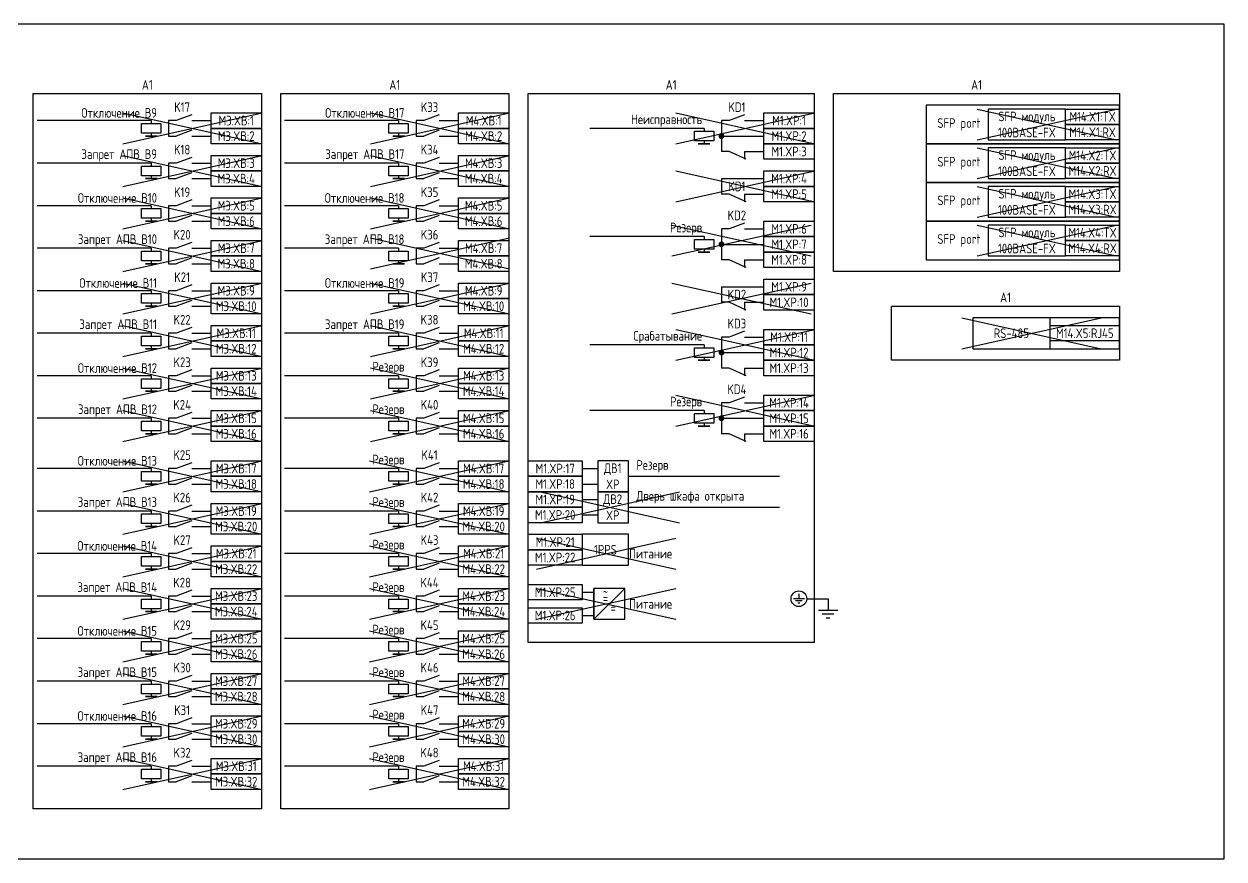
# Model space of a CAD drawing. Header units: millimetres. Extents: x -1612 to 9998, y -90 to 1220.
# Drawn here: x -96.6 to 213.8, y 309 to 525 of the extents above; entities that cross this region are included whole.
import ezdxf

# ---------------------------------------------------------------- set-up
doc = ezdxf.new("R2010")
doc.units = ezdxf.units.MM
doc.styles.add('Gost_type_A', font='GOST_A.TTF')

# ---------------------------------------------------------------- blocks, each defined once
blk = doc.blocks.new('POINT')
at = {"const_width": 0.75}
blk.add_lwpolyline([(-0.375, 0, 1), (0.375, 0, 1)], format="xyb", close=True, dxfattribs=at)

msp = doc.modelspace()

# ---------------------------------------------------------------- linework, layer by layer
at = {"color": 210}
for p, q in [((150.01, 503), (186.01, 495)), ((150.01, 495), (186.01, 503)), ((-70.99, 502), (-34.99, 494)), ((-70.99, 494), (-34.99, 502)), ((-6.99, 502), (29.01, 494)), ((-6.99, 494), (29.01, 502)), ((72.01, 502), (108.01, 494)), ((72.01, 494), (108.01, 502)), ((-70.99, 491), (-34.99, 483)), ((-70.99, 483), (-34.99, 491)), ((-6.99, 491), (29.01, 483)), ((-6.99, 483), (29.01, 491)), ((150.01, 493), (186.01, 485)), ((150.01, 485), (186.01, 493)), ((72.01, 487), (108.01, 479)), ((72.01, 479), (108.01, 487)), ((150.01, 483), (186.01, 475)), ((150.01, 475), (186.01, 483)), ((-70.99, 480), (-34.99, 472)), ((-70.99, 472), (-34.99, 480)), ((-6.99, 480), (29.01, 472)), ((-6.99, 472), (29.01, 480)), ((150.01, 473), (186.01, 465)), ((150.01, 465), (186.01, 473)), ((-70.99, 469), (-34.99, 461)), ((-70.99, 461), (-34.99, 469)), ((-6.99, 469.68), (29.01, 461.68)), ((-6.99, 461.68), (29.01, 469.68)), ((-70.99, 458), (-34.99, 450)), ((-70.99, 450), (-34.99, 458)), ((-6.99, 458), (29.01, 450)), ((-6.99, 450), (29.01, 458)), ((-70.99, 447), (-34.99, 439)), ((-70.99, 439), (-34.99, 447)), ((-6.99, 447), (29.01, 439)), ((-6.99, 439), (29.01, 447)), ((146.01, 449), (182.01, 441)), ((146.01, 441), (182.01, 449)), ((72.01, 446), (108.01, 438)), ((72.01, 438), (108.01, 446)), ((-70.99, 436), (-34.99, 428)), ((-70.99, 428), (-34.99, 436)), ((72.01, 429), (108.01, 421)), ((72.01, 421), (108.01, 429)), ((-70.99, 425), (-34.99, 417)), ((-70.99, 417), (-34.99, 425)), ((-70.99, 412), (-34.99, 404)), ((-70.99, 404), (-34.99, 412)), ((37.01, 404), (73.01, 396)), ((37.01, 396), (73.01, 404)), ((-70.99, 401), (-34.99, 393)), ((-70.99, 393), (-34.99, 401)), ((-70.99, 390), (-34.99, 382)), ((-70.99, 382), (-34.99, 390)), ((-70.99, 379), (-34.99, 371)), ((-70.99, 371), (-34.99, 379)), ((36.01, 379), (72.01, 371)), ((36.01, 371), (72.01, 379)), ((-70.99, 368), (-34.99, 360)), ((-70.99, 360), (-34.99, 368)), ((-70.99, 357), (-34.99, 349)), ((-70.99, 349), (-34.99, 357)), ((-70.99, 346), (-34.99, 338)), ((-70.99, 338), (-34.99, 346)), ((-70.99, 335), (-34.99, 327)), ((-70.99, 327), (-34.99, 335))]:
    msp.add_line(p, q, dxfattribs=at)
for p, q in [((-63.68, 500), (-93.18, 500)), ((-63.68, 500), (-63.68, 499.25)), ((0.32, 500), (-29.18, 500)), ((0.32, 500), (0.32, 499.25)), ((-63.68, 496.75), (-63.68, 496)), ((0.32, 496.75), (0.32, 496)), ((79.32, 498), (49.82, 498)), ((79.32, 498), (79.32, 497.25)), ((79.32, 494.75), (79.32, 494)), ((89.82, 492), (89.82, 490)), ((-63.68, 489), (-93.18, 489)), ((-63.68, 489), (-63.68, 488.25)), ((0.32, 489), (-29.18, 489)), ((0.32, 489), (0.32, 488.25)), ((-63.68, 485.75), (-63.68, 485)), ((0.32, 485.75), (0.32, 485)), ((83.82, 485), (83.82, 481)), ((89.82, 481), (89.82, 479)), ((-63.68, 478), (-93.18, 478)), ((-63.68, 478), (-63.68, 477.25)), ((0.32, 478), (-29.18, 478)), ((0.32, 478), (0.32, 477.25)), ((-63.68, 474.75), (-63.68, 474)), ((0.32, 474.75), (0.32, 474)), ((79.32, 470), (49.82, 470)), ((79.32, 470), (79.32, 469.25)), ((-63.68, 467), (-93.18, 467)), ((-63.68, 467), (-63.68, 466.25)), ((0.32, 467), (-29.18, 467)), ((0.32, 467), (0.32, 466.25)), ((79.32, 466.75), (79.32, 466)), ((-63.68, 463.75), (-63.68, 463)), ((0.32, 463.75), (0.32, 463)), ((89.82, 464), (89.82, 462)), ((83.82, 457), (83.82, 453)), ((-63.68, 456), (-93.18, 456)), ((-63.68, 456), (-63.68, 455.25)), ((0.32, 456), (-29.18, 456)), ((0.32, 456), (0.32, 455.25)), ((-63.68, 452.75), (-63.68, 452)), ((0.32, 452.75), (0.32, 452)), ((89.82, 453), (89.82, 451)), ((-63.68, 445), (-93.18, 445)), ((-63.68, 445), (-63.68, 444.25)), ((0.32, 445), (-29.18, 445)), ((0.32, 445), (0.32, 444.25)), ((-63.68, 441.75), (-63.68, 441)), ((0.32, 441.75), (0.32, 441)), ((79.32, 442), (49.82, 442)), ((79.32, 442), (79.32, 441.25)), ((79.32, 438.75), (79.32, 438)), ((89.82, 436), (89.82, 434)), ((-63.68, 434), (-93.18, 434)), ((-63.68, 434), (-63.68, 433.25)), ((0.32, 434), (-29.18, 434)), ((0.32, 434), (0.32, 433.25)), ((-63.68, 430.75), (-63.68, 430)), ((0.32, 430.75), (0.32, 430)), ((-63.68, 423), (-93.18, 423)), ((-63.68, 423), (-63.68, 422.25)), ((0.32, 423), (-29.18, 423)), ((0.32, 423), (0.32, 422.25)), ((79.32, 425), (49.82, 425)), ((79.32, 425), (79.32, 424.25)), ((-63.68, 419.75), (-63.68, 419)), ((0.32, 419.75), (0.32, 419)), ((79.32, 421.75), (79.32, 421)), ((89.82, 419), (89.82, 417)), ((-63.68, 410), (-93.18, 410)), ((-63.68, 410), (-63.68, 409.25)), ((0.32, 410), (-29.18, 410)), ((0.32, 410), (0.32, 409.25)), ((47.82, 410), (51.82, 410)), ((-63.68, 406.75), (-63.68, 406)), ((0.32, 406.75), (0.32, 406)), ((59.82, 408), (98.82, 408)), ((47.82, 406), (51.82, 406)), ((47.82, 402), (51.82, 402)), ((-63.68, 399), (-93.18, 399)), ((-63.68, 399), (-63.68, 398.25)), ((0.32, 399), (-29.18, 399)), ((0.32, 399), (0.32, 398.25)), ((47.82, 398), (51.82, 398)), ((59.82, 400), (98.82, 400)), ((-63.68, 395.75), (-63.68, 395)), ((0.32, 395.75), (0.32, 395)), ((-63.68, 388), (-93.18, 388)), ((-63.68, 388), (-63.68, 387.25)), ((0.32, 388), (-29.18, 388)), ((0.32, 388), (0.32, 387.25)), ((-63.68, 384.75), (-63.68, 384)), ((0.32, 384.75), (0.32, 384)), ((50.82, 371), (50.82, 379)), ((50.82, 371), (58.82, 379)), ((-63.68, 377), (-93.18, 377)), ((-63.68, 377), (-63.68, 376.25)), ((0.32, 377), (-29.18, 377)), ((0.32, 377), (0.32, 376.25)), ((105.87, 376.32), (111.39, 376.32)), ((-63.68, 373.75), (-63.68, 373)), ((0.32, 373.75), (0.32, 373)), ((-63.68, 366), (-93.18, 366)), ((-63.68, 366), (-63.68, 365.25)), ((0.32, 366), (-29.18, 366)), ((0.32, 366), (0.32, 365.25)), ((-63.68, 362.75), (-63.68, 362)), ((0.32, 362.75), (0.32, 362)), ((-63.68, 355), (-93.18, 355)), ((-63.68, 355), (-63.68, 354.25)), ((0.32, 355), (-29.18, 355)), ((0.32, 355), (0.32, 354.25)), ((-63.68, 351.75), (-63.68, 351)), ((0.32, 351.75), (0.32, 351)), ((-63.68, 344), (-93.18, 344)), ((-63.68, 344), (-63.68, 343.25)), ((0.32, 344), (-29.18, 344)), ((0.32, 344), (0.32, 343.25)), ((-63.68, 340.75), (-63.68, 340)), ((0.32, 340.75), (0.32, 340)), ((-63.68, 333), (-93.18, 333)), ((-63.68, 333), (-63.68, 332.25)), ((0.32, 333), (-29.18, 333)), ((0.32, 333), (0.32, 332.25)), ((-63.68, 329.75), (-63.68, 329)), ((0.32, 329.75), (0.32, 329))]:
    msp.add_line(p, q)
at = {"ltscale": 1.08}
for p, q in [((-57.18, 500), (-59.18, 500)), ((-59.18, 500), (-59.18, 496)), ((-53.18, 500), (-48.18, 500)), ((6.82, 500), (4.82, 500)), ((4.82, 500), (4.82, 496)), ((10.82, 500), (15.82, 500)), ((85.82, 500), (83.82, 500)), ((83.82, 500), (83.82, 492)), ((89.82, 500), (94.82, 500)), ((-59.18, 496), (-57.18, 496)), ((-53.18, 496), (-48.18, 496)), ((4.82, 496), (6.82, 496)), ((10.82, 496), (15.82, 496)), ((83.82, 496), (94.82, 496)), ((85.82, 492), (83.82, 492)), ((89.82, 492), (94.82, 492)), ((-57.18, 489), (-59.18, 489)), ((-59.18, 489), (-59.18, 485)), ((-53.18, 489), (-48.18, 489)), ((6.82, 489), (4.82, 489)), ((4.82, 489), (4.82, 485)), ((10.82, 489), (15.82, 489)), ((-59.18, 485), (-57.18, 485)), ((-53.18, 485), (-48.18, 485)), ((4.82, 485), (6.82, 485)), ((10.82, 485), (15.82, 485)), ((83.82, 485), (94.82, 485)), ((85.82, 481), (83.82, 481)), ((89.82, 481), (94.82, 481)), ((-57.18, 478), (-59.18, 478)), ((-59.18, 478), (-59.18, 474)), ((-53.18, 478), (-48.18, 478)), ((6.82, 478), (4.82, 478)), ((4.82, 478), (4.82, 474)), ((10.82, 478), (15.82, 478)), ((-59.18, 474), (-57.18, 474)), ((-53.18, 474), (-48.18, 474)), ((4.82, 474), (6.82, 474)), ((10.82, 474), (15.82, 474)), ((85.82, 472), (83.82, 472)), ((83.82, 472), (83.82, 464)), ((89.82, 472), (94.82, 472)), ((-57.18, 467), (-59.18, 467)), ((-59.18, 467), (-59.18, 463)), ((-53.18, 467), (-48.18, 467)), ((6.82, 467), (4.82, 467)), ((4.82, 467), (4.82, 463)), ((10.82, 467), (15.82, 467)), ((83.82, 468), (94.82, 468)), ((-59.18, 463), (-57.18, 463)), ((-53.18, 463), (-48.18, 463)), ((4.82, 463), (6.82, 463)), ((10.82, 463), (15.82, 463)), ((85.82, 464), (83.82, 464)), ((89.82, 464), (94.82, 464)), ((83.82, 457), (94.82, 457)), ((-57.18, 456), (-59.18, 456)), ((-59.18, 456), (-59.18, 452)), ((-53.18, 456), (-48.18, 456)), ((6.82, 456), (4.82, 456)), ((4.82, 456), (4.82, 452)), ((10.82, 456), (15.82, 456)), ((-59.18, 452), (-57.18, 452)), ((-53.18, 452), (-48.18, 452)), ((4.82, 452), (6.82, 452)), ((10.82, 452), (15.82, 452)), ((85.82, 453), (83.82, 453)), ((89.82, 453), (94.82, 453)), ((-57.18, 445), (-59.18, 445)), ((-59.18, 445), (-59.18, 441)), ((-53.18, 445), (-48.18, 445)), ((6.82, 445), (4.82, 445)), ((4.82, 445), (4.82, 441)), ((10.82, 445), (15.82, 445)), ((85.82, 444), (83.82, 444)), ((83.82, 444), (83.82, 436)), ((89.82, 444), (94.82, 444)), ((-59.18, 441), (-57.18, 441)), ((-53.18, 441), (-48.18, 441)), ((4.82, 441), (6.82, 441)), ((10.82, 441), (15.82, 441)), ((83.82, 440), (94.82, 440)), ((85.82, 436), (83.82, 436)), ((89.82, 436), (94.82, 436)), ((-57.18, 434), (-59.18, 434)), ((-59.18, 434), (-59.18, 430)), ((-53.18, 434), (-48.18, 434)), ((6.82, 434), (4.82, 434)), ((4.82, 434), (4.82, 430)), ((10.82, 434), (15.82, 434)), ((-59.18, 430), (-57.18, 430)), ((-53.18, 430), (-48.18, 430)), ((4.82, 430), (6.82, 430)), ((10.82, 430), (15.82, 430)), ((85.82, 427), (83.82, 427)), ((83.82, 427), (83.82, 419)), ((89.82, 427), (94.82, 427)), ((-57.18, 423), (-59.18, 423)), ((-59.18, 423), (-59.18, 419)), ((-53.18, 423), (-48.18, 423)), ((6.82, 423), (4.82, 423)), ((4.82, 423), (4.82, 419)), ((10.82, 423), (15.82, 423)), ((83.82, 423), (94.82, 423)), ((-59.18, 419), (-57.18, 419)), ((-53.18, 419), (-48.18, 419)), ((4.82, 419), (6.82, 419)), ((10.82, 419), (15.82, 419)), ((85.82, 419), (83.82, 419)), ((89.82, 419), (94.82, 419)), ((-57.18, 410), (-59.18, 410)), ((-59.18, 410), (-59.18, 406)), ((-53.18, 410), (-48.18, 410)), ((6.82, 410), (4.82, 410)), ((4.82, 410), (4.82, 406)), ((10.82, 410), (15.82, 410)), ((-59.18, 406), (-57.18, 406)), ((-53.18, 406), (-48.18, 406)), ((4.82, 406), (6.82, 406)), ((10.82, 406), (15.82, 406)), ((-57.18, 399), (-59.18, 399)), ((-59.18, 399), (-59.18, 395)), ((-53.18, 399), (-48.18, 399)), ((6.82, 399), (4.82, 399)), ((4.82, 399), (4.82, 395)), ((10.82, 399), (15.82, 399)), ((-59.18, 395), (-57.18, 395)), ((-53.18, 395), (-48.18, 395)), ((4.82, 395), (6.82, 395)), ((10.82, 395), (15.82, 395)), ((-57.18, 388), (-59.18, 388)), ((-59.18, 388), (-59.18, 384)), ((-53.18, 388), (-48.18, 388)), ((6.82, 388), (4.82, 388)), ((4.82, 388), (4.82, 384)), ((10.82, 388), (15.82, 388)), ((-59.18, 384), (-57.18, 384)), ((-53.18, 384), (-48.18, 384)), ((4.82, 384), (6.82, 384)), ((10.82, 384), (15.82, 384)), ((-57.18, 377), (-59.18, 377)), ((-59.18, 377), (-59.18, 373)), ((-53.18, 377), (-48.18, 377)), ((6.82, 377), (4.82, 377)), ((4.82, 377), (4.82, 373)), ((10.82, 377), (15.82, 377)), ((-59.18, 373), (-57.18, 373)), ((-53.18, 373), (-48.18, 373)), ((4.82, 373), (6.82, 373)), ((10.82, 373), (15.82, 373)), ((-57.18, 366), (-59.18, 366)), ((-59.18, 366), (-59.18, 362)), ((-53.18, 366), (-48.18, 366)), ((6.82, 366), (4.82, 366)), ((4.82, 366), (4.82, 362)), ((10.82, 366), (15.82, 366)), ((-59.18, 362), (-57.18, 362)), ((-53.18, 362), (-48.18, 362)), ((4.82, 362), (6.82, 362)), ((10.82, 362), (15.82, 362)), ((-57.18, 355), (-59.18, 355)), ((-59.18, 355), (-59.18, 351)), ((-53.18, 355), (-48.18, 355)), ((6.82, 355), (4.82, 355)), ((4.82, 355), (4.82, 351)), ((10.82, 355), (15.82, 355)), ((-59.18, 351), (-57.18, 351)), ((-53.18, 351), (-48.18, 351)), ((4.82, 351), (6.82, 351)), ((10.82, 351), (15.82, 351)), ((-57.18, 344), (-59.18, 344)), ((-59.18, 344), (-59.18, 340)), ((-53.18, 344), (-48.18, 344)), ((6.82, 344), (4.82, 344)), ((4.82, 344), (4.82, 340)), ((10.82, 344), (15.82, 344)), ((-59.18, 340), (-57.18, 340)), ((-53.18, 340), (-48.18, 340)), ((4.82, 340), (6.82, 340)), ((10.82, 340), (15.82, 340)), ((-57.18, 333), (-59.18, 333)), ((-59.18, 333), (-59.18, 329)), ((-53.18, 333), (-48.18, 333)), ((6.82, 333), (4.82, 333)), ((4.82, 333), (4.82, 329)), ((10.82, 333), (15.82, 333)), ((-59.18, 329), (-57.18, 329)), ((-53.18, 329), (-48.18, 329)), ((4.82, 329), (6.82, 329)), ((10.82, 329), (15.82, 329))]:
    msp.add_line(p, q, dxfattribs=at)
at = {"ltscale": 4.32}
for p, q in [((-53.18, 501.5), (-57.18, 500)), ((10.82, 501.5), (6.82, 500)), ((89.82, 501.5), (85.82, 500)), ((-53.18, 497.5), (-57.18, 496)), ((10.82, 497.5), (6.82, 496)), ((-53.18, 490.5), (-57.18, 489)), ((10.82, 490.5), (6.82, 489)), ((90.21, 490), (85.82, 492)), ((-53.18, 486.5), (-57.18, 485)), ((10.82, 486.5), (6.82, 485)), ((-53.18, 479.5), (-57.18, 478)), ((10.82, 479.5), (6.82, 478)), ((90.21, 479), (85.82, 481)), ((-53.18, 475.5), (-57.18, 474)), ((10.82, 475.5), (6.82, 474)), ((89.82, 473.5), (85.82, 472)), ((-53.18, 468.5), (-57.18, 467)), ((10.82, 468.5), (6.82, 467)), ((-53.18, 464.5), (-57.18, 463)), ((10.82, 464.5), (6.82, 463)), ((90.21, 462), (85.82, 464)), ((-53.18, 457.5), (-57.18, 456)), ((10.82, 457.5), (6.82, 456)), ((-53.18, 453.5), (-57.18, 452)), ((10.82, 453.5), (6.82, 452)), ((90.21, 451), (85.82, 453)), ((-53.18, 446.5), (-57.18, 445)), ((10.82, 446.5), (6.82, 445)), ((89.82, 445.5), (85.82, 444)), ((-53.18, 442.5), (-57.18, 441)), ((10.82, 442.5), (6.82, 441)), ((-53.18, 435.5), (-57.18, 434)), ((10.82, 435.5), (6.82, 434)), ((90.21, 434), (85.82, 436)), ((-53.18, 431.5), (-57.18, 430)), ((10.82, 431.5), (6.82, 430)), ((89.82, 428.5), (85.82, 427)), ((-53.18, 424.5), (-57.18, 423)), ((10.82, 424.5), (6.82, 423)), ((-53.18, 420.5), (-57.18, 419)), ((10.82, 420.5), (6.82, 419)), ((90.21, 417), (85.82, 419)), ((-53.18, 411.5), (-57.18, 410)), ((10.82, 411.5), (6.82, 410)), ((-53.18, 407.5), (-57.18, 406)), ((10.82, 407.5), (6.82, 406)), ((-53.18, 400.5), (-57.18, 399)), ((10.82, 400.5), (6.82, 399)), ((-53.18, 396.5), (-57.18, 395)), ((10.82, 396.5), (6.82, 395)), ((-53.18, 389.5), (-57.18, 388)), ((10.82, 389.5), (6.82, 388)), ((-53.18, 385.5), (-57.18, 384)), ((10.82, 385.5), (6.82, 384)), ((-53.18, 378.5), (-57.18, 377)), ((10.82, 378.5), (6.82, 377)), ((105.27, 376.32), (102.43, 376.32)), ((104.7, 375.75), (103, 375.75)), ((103.85, 377.6), (103.85, 376.32)), ((111.39, 376.32), (111.39, 373.32)), ((-53.18, 374.5), (-57.18, 373)), ((10.82, 374.5), (6.82, 373)), ((104.13, 375.18), (103.56, 375.18)), ((113.89, 373.32), (108.89, 373.32)), ((112.89, 372.32), (109.89, 372.32)), ((111.89, 371.32), (110.89, 371.32)), ((-53.18, 367.5), (-57.18, 366)), ((10.82, 367.5), (6.82, 366)), ((-53.18, 363.5), (-57.18, 362)), ((10.82, 363.5), (6.82, 362)), ((-53.18, 356.5), (-57.18, 355)), ((10.82, 356.5), (6.82, 355)), ((-53.18, 352.5), (-57.18, 351)), ((10.82, 352.5), (6.82, 351)), ((-53.18, 345.5), (-57.18, 344)), ((10.82, 345.5), (6.82, 344)), ((-53.18, 341.5), (-57.18, 340)), ((10.82, 341.5), (6.82, 340)), ((-53.18, 334.5), (-57.18, 333)), ((10.82, 334.5), (6.82, 333)), ((-53.18, 330.5), (-57.18, 329)), ((10.82, 330.5), (6.82, 329))]:
    msp.add_line(p, q, dxfattribs=at)
at = {"color": 3}
for p, q in [((71.01, 473), (107.01, 465)), ((71.01, 465), (107.01, 473)), ((71.01, 458), (107.01, 450)), ((71.01, 450), (107.01, 458)), ((-6.99, 436.04), (29.01, 428.04)), ((-6.99, 428.04), (29.01, 436.04)), ((-6.99, 425), (29.01, 417)), ((-6.99, 417), (29.01, 425)), ((-7.18, 412), (28.82, 404)), ((-7.18, 404), (28.82, 412)), ((-7.18, 401), (28.82, 393)), ((-7.18, 393), (28.82, 401)), ((36.01, 392), (72.01, 384)), ((36.01, 384), (72.01, 392)), ((-7.18, 390), (28.82, 382)), ((-7.18, 382), (28.82, 390)), ((-7.18, 379), (28.82, 371)), ((-7.18, 371), (28.82, 379)), ((-7.18, 368), (28.82, 360)), ((-7.18, 360), (28.82, 368)), ((-7.18, 357), (28.82, 349)), ((-7.18, 349), (28.82, 357)), ((-7.18, 346), (28.82, 338)), ((-7.18, 338), (28.82, 346)), ((-7.18, 335), (28.82, 327)), ((-7.18, 327), (28.82, 335))]:
    msp.add_line(p, q, dxfattribs=at)
at = {"ltscale": 4}
for p, q in [((47.82, 378), (50.82, 378)), ((47.82, 372), (50.82, 372))]:
    msp.add_line(p, q, dxfattribs=at)
for points in [[(-1049.18, 525), (213.82, 525), (213.82, 309), (-1049.18, 309)], [(-94.18, 507), (-35.18, 507), (-35.18, 322), (-94.18, 322)], [(-30.18, 507), (28.82, 507), (28.82, 322), (-30.18, 322)], [(33.82, 507), (107.82, 507), (107.82, 365), (33.82, 365)], [(112.82, 507), (186.82, 507), (186.82, 461), (112.82, 461)], [(186.82, 504), (136.82, 504), (136.82, 494), (186.82, 494)], [(172.82, 503), (186.82, 503), (186.82, 499), (172.82, 499)], [(-48.18, 502), (-35.18, 502), (-35.18, 498), (-48.18, 498)], [(15.82, 502), (28.82, 502), (28.82, 498), (15.82, 498)], [(94.82, 502), (107.82, 502), (107.82, 498), (94.82, 498)], [(-61.18, 499.25), (-61.18, 496.75), (-66.18, 496.75), (-66.18, 499.25)], [(-48.18, 498), (-35.18, 498), (-35.18, 494), (-48.18, 494)], [(2.82, 499.25), (2.82, 496.75), (-2.18, 496.75), (-2.18, 499.25)], [(15.82, 498), (28.82, 498), (28.82, 494), (15.82, 494)], [(81.82, 497.25), (81.82, 494.75), (76.82, 494.75), (76.82, 497.25)], [(94.82, 498), (107.82, 498), (107.82, 494), (94.82, 494)], [(172.82, 499), (186.82, 499), (186.82, 495), (172.82, 495)], [(-62.18, 496), (-65.18, 496)], [(1.82, 496), (-1.18, 496)], [(80.82, 494), (77.82, 494)], [(94.82, 494), (107.82, 494), (107.82, 490), (94.82, 490)], [(186.82, 494), (136.82, 494), (136.82, 484), (186.82, 484)], [(-48.18, 491), (-35.18, 491), (-35.18, 487), (-48.18, 487)], [(15.82, 491), (28.82, 491), (28.82, 487), (15.82, 487)], [(172.82, 493), (186.82, 493), (186.82, 489), (172.82, 489)], [(-61.18, 488.25), (-61.18, 485.75), (-66.18, 485.75), (-66.18, 488.25)], [(2.82, 488.25), (2.82, 485.75), (-2.18, 485.75), (-2.18, 488.25)], [(172.82, 489), (186.82, 489), (186.82, 485), (172.82, 485)], [(-62.18, 485), (-65.18, 485)], [(-48.18, 487), (-35.18, 487), (-35.18, 483), (-48.18, 483)], [(1.82, 485), (-1.18, 485)], [(15.82, 487), (28.82, 487), (28.82, 483), (15.82, 483)], [(94.82, 487), (107.82, 487), (107.82, 483), (94.82, 483)], [(94.82, 483), (107.82, 483), (107.82, 479), (94.82, 479)], [(186.82, 484), (136.82, 484), (136.82, 474), (186.82, 474)], [(172.82, 483), (186.82, 483), (186.82, 479), (172.82, 479)], [(-48.18, 480), (-35.18, 480), (-35.18, 476), (-48.18, 476)], [(15.82, 480), (28.82, 480), (28.82, 476), (15.82, 476)], [(172.82, 479), (186.82, 479), (186.82, 475), (172.82, 475)], [(-61.18, 477.25), (-61.18, 474.75), (-66.18, 474.75), (-66.18, 477.25)], [(-48.18, 476), (-35.18, 476), (-35.18, 472), (-48.18, 472)], [(2.82, 477.25), (2.82, 474.75), (-2.18, 474.75), (-2.18, 477.25)], [(15.82, 476), (28.82, 476), (28.82, 472), (15.82, 472)], [(-62.18, 474), (-65.18, 474)], [(1.82, 474), (-1.18, 474)], [(94.82, 474), (107.82, 474), (107.82, 470), (94.82, 470)], [(186.82, 474), (136.82, 474), (136.82, 464), (186.82, 464)], [(172.82, 473), (186.82, 473), (186.82, 469), (172.82, 469)], [(-48.18, 469), (-35.18, 469), (-35.18, 465), (-48.18, 465)], [(15.82, 469), (28.82, 469), (28.82, 465), (15.82, 465)], [(81.82, 469.25), (81.82, 466.75), (76.82, 466.75), (76.82, 469.25)], [(94.82, 470), (107.82, 470), (107.82, 466), (94.82, 466)], [(172.82, 469), (186.82, 469), (186.82, 465), (172.82, 465)], [(-61.18, 466.25), (-61.18, 463.75), (-66.18, 463.75), (-66.18, 466.25)], [(2.82, 466.25), (2.82, 463.75), (-2.18, 463.75), (-2.18, 466.25)], [(80.82, 466), (77.82, 466)], [(94.82, 466), (107.82, 466), (107.82, 462), (94.82, 462)], [(-62.18, 463), (-65.18, 463)], [(-48.18, 465), (-35.18, 465), (-35.18, 461), (-48.18, 461)], [(1.82, 463), (-1.18, 463)], [(15.82, 465), (28.82, 465), (28.82, 461), (15.82, 461)], [(-48.18, 458), (-35.18, 458), (-35.18, 454), (-48.18, 454)], [(15.82, 458), (28.82, 458), (28.82, 454), (15.82, 454)], [(94.82, 459), (107.82, 459), (107.82, 455), (94.82, 455)], [(-61.18, 455.25), (-61.18, 452.75), (-66.18, 452.75), (-66.18, 455.25)], [(-48.18, 454), (-35.18, 454), (-35.18, 450), (-48.18, 450)], [(2.82, 455.25), (2.82, 452.75), (-2.18, 452.75), (-2.18, 455.25)], [(15.82, 454), (28.82, 454), (28.82, 450), (15.82, 450)], [(94.82, 455), (107.82, 455), (107.82, 451), (94.82, 451)], [(-62.18, 452), (-65.18, 452)], [(1.82, 452), (-1.18, 452)], [(127.82, 452), (186.82, 452), (186.82, 438), (127.82, 438)], [(-48.18, 447), (-35.18, 447), (-35.18, 443), (-48.18, 443)], [(15.82, 447), (28.82, 447), (28.82, 443), (15.82, 443)], [(168.82, 447), (186.82, 447), (186.82, 443), (168.82, 443)], [(-61.18, 444.25), (-61.18, 441.75), (-66.18, 441.75), (-66.18, 444.25)], [(2.82, 444.25), (2.82, 441.75), (-2.18, 441.75), (-2.18, 444.25)], [(94.82, 446), (107.82, 446), (107.82, 442), (94.82, 442)], [(-62.18, 441), (-65.18, 441)], [(-48.18, 443), (-35.18, 443), (-35.18, 439), (-48.18, 439)], [(1.82, 441), (-1.18, 441)], [(15.82, 443), (28.82, 443), (28.82, 439), (15.82, 439)], [(81.82, 441.25), (81.82, 438.75), (76.82, 438.75), (76.82, 441.25)], [(94.82, 442), (107.82, 442), (107.82, 438), (94.82, 438)], [(80.82, 438), (77.82, 438)], [(94.82, 438), (107.82, 438), (107.82, 434), (94.82, 434)], [(-48.18, 436), (-35.18, 436), (-35.18, 432), (-48.18, 432)], [(15.82, 436), (28.82, 436), (28.82, 432), (15.82, 432)], [(-61.18, 433.25), (-61.18, 430.75), (-66.18, 430.75), (-66.18, 433.25)], [(-48.18, 432), (-35.18, 432), (-35.18, 428), (-48.18, 428)], [(2.82, 433.25), (2.82, 430.75), (-2.18, 430.75), (-2.18, 433.25)], [(15.82, 432), (28.82, 432), (28.82, 428), (15.82, 428)], [(-62.18, 430), (-65.18, 430)], [(1.82, 430), (-1.18, 430)], [(94.82, 429), (107.82, 429), (107.82, 425), (94.82, 425)], [(-61.18, 422.25), (-61.18, 419.75), (-66.18, 419.75), (-66.18, 422.25)], [(-48.18, 425), (-35.18, 425), (-35.18, 421), (-48.18, 421)], [(2.82, 422.25), (2.82, 419.75), (-2.18, 419.75), (-2.18, 422.25)], [(15.82, 425), (28.82, 425), (28.82, 421), (15.82, 421)], [(81.82, 424.25), (81.82, 421.75), (76.82, 421.75), (76.82, 424.25)], [(94.82, 425), (107.82, 425), (107.82, 421), (94.82, 421)], [(-48.18, 421), (-35.18, 421), (-35.18, 417), (-48.18, 417)], [(15.82, 421), (28.82, 421), (28.82, 417), (15.82, 417)], [(80.82, 421), (77.82, 421)], [(94.82, 421), (107.82, 421), (107.82, 417), (94.82, 417)], [(-62.18, 419), (-65.18, 419)], [(1.82, 419), (-1.18, 419)], [(-48.18, 412), (-35.18, 412), (-35.18, 408), (-48.18, 408)], [(15.82, 412), (28.82, 412), (28.82, 408), (15.82, 408)], [(33.82, 412), (47.82, 412), (47.82, 408), (33.82, 408)], [(-61.18, 409.25), (-61.18, 406.75), (-66.18, 406.75), (-66.18, 409.25)], [(-48.18, 408), (-35.18, 408), (-35.18, 404), (-48.18, 404)], [(2.82, 409.25), (2.82, 406.75), (-2.18, 406.75), (-2.18, 409.25)], [(15.82, 408), (28.82, 408), (28.82, 404), (15.82, 404)], [(33.82, 408), (47.82, 408), (47.82, 404), (33.82, 404)], [(-62.18, 406), (-65.18, 406)], [(1.82, 406), (-1.18, 406)], [(33.82, 404), (47.82, 404), (47.82, 400), (33.82, 400)], [(-48.18, 401), (-35.18, 401), (-35.18, 397), (-48.18, 397)], [(15.82, 401), (28.82, 401), (28.82, 397), (15.82, 397)], [(-61.18, 398.25), (-61.18, 395.75), (-66.18, 395.75), (-66.18, 398.25)], [(2.82, 398.25), (2.82, 395.75), (-2.18, 395.75), (-2.18, 398.25)], [(33.82, 400), (47.82, 400), (47.82, 396), (33.82, 396)], [(-62.18, 395), (-65.18, 395)], [(-48.18, 397), (-35.18, 397), (-35.18, 393), (-48.18, 393)], [(1.82, 395), (-1.18, 395)], [(15.82, 397), (28.82, 397), (28.82, 393), (15.82, 393)], [(33.82, 393), (47.82, 393), (47.82, 389), (33.82, 389)], [(-48.18, 390), (-35.18, 390), (-35.18, 386), (-48.18, 386)], [(15.82, 390), (28.82, 390), (28.82, 386), (15.82, 386)], [(33.82, 389), (47.82, 389), (47.82, 385), (33.82, 385)], [(-61.18, 387.25), (-61.18, 384.75), (-66.18, 384.75), (-66.18, 387.25)], [(-48.18, 386), (-35.18, 386), (-35.18, 382), (-48.18, 382)], [(2.82, 387.25), (2.82, 384.75), (-2.18, 384.75), (-2.18, 387.25)], [(15.82, 386), (28.82, 386), (28.82, 382), (15.82, 382)], [(-62.18, 384), (-65.18, 384)], [(1.82, 384), (-1.18, 384)], [(-48.18, 379), (-35.18, 379), (-35.18, 375), (-48.18, 375)], [(15.82, 379), (28.82, 379), (28.82, 375), (15.82, 375)], [(33.82, 380), (47.82, 380), (47.82, 376), (33.82, 376)], [(-61.18, 376.25), (-61.18, 373.75), (-66.18, 373.75), (-66.18, 376.25)], [(2.82, 376.25), (2.82, 373.75), (-2.18, 373.75), (-2.18, 376.25)], [(-62.18, 373), (-65.18, 373)], [(-48.18, 375), (-35.18, 375), (-35.18, 371), (-48.18, 371)], [(1.82, 373), (-1.18, 373)], [(15.82, 375), (28.82, 375), (28.82, 371), (15.82, 371)], [(33.82, 374), (47.82, 374), (47.82, 370), (33.82, 370)], [(-48.18, 368), (-35.18, 368), (-35.18, 364), (-48.18, 364)], [(15.82, 368), (28.82, 368), (28.82, 364), (15.82, 364)], [(-61.18, 365.25), (-61.18, 362.75), (-66.18, 362.75), (-66.18, 365.25)], [(-48.18, 364), (-35.18, 364), (-35.18, 360), (-48.18, 360)], [(2.82, 365.25), (2.82, 362.75), (-2.18, 362.75), (-2.18, 365.25)], [(15.82, 364), (28.82, 364), (28.82, 360), (15.82, 360)], [(-62.18, 362), (-65.18, 362)], [(1.82, 362), (-1.18, 362)], [(-48.18, 357), (-35.18, 357), (-35.18, 353), (-48.18, 353)], [(15.82, 357), (28.82, 357), (28.82, 353), (15.82, 353)], [(-61.18, 354.25), (-61.18, 351.75), (-66.18, 351.75), (-66.18, 354.25)], [(2.82, 354.25), (2.82, 351.75), (-2.18, 351.75), (-2.18, 354.25)], [(-62.18, 351), (-65.18, 351)], [(-48.18, 353), (-35.18, 353), (-35.18, 349), (-48.18, 349)], [(1.82, 351), (-1.18, 351)], [(15.82, 353), (28.82, 353), (28.82, 349), (15.82, 349)], [(-48.18, 346), (-35.18, 346), (-35.18, 342), (-48.18, 342)], [(15.82, 346), (28.82, 346), (28.82, 342), (15.82, 342)], [(-61.18, 343.25), (-61.18, 340.75), (-66.18, 340.75), (-66.18, 343.25)], [(-48.18, 342), (-35.18, 342), (-35.18, 338), (-48.18, 338)], [(2.82, 343.25), (2.82, 340.75), (-2.18, 340.75), (-2.18, 343.25)], [(15.82, 342), (28.82, 342), (28.82, 338), (15.82, 338)], [(-62.18, 340), (-65.18, 340)], [(1.82, 340), (-1.18, 340)], [(-61.18, 332.25), (-61.18, 329.75), (-66.18, 329.75), (-66.18, 332.25)], [(-48.18, 335), (-35.18, 335), (-35.18, 331), (-48.18, 331)], [(2.82, 332.25), (2.82, 329.75), (-2.18, 329.75), (-2.18, 332.25)], [(15.82, 335), (28.82, 335), (28.82, 331), (15.82, 331)], [(-48.18, 331), (-35.18, 331), (-35.18, 327), (-48.18, 327)], [(15.82, 331), (28.82, 331), (28.82, 327), (15.82, 327)], [(-62.18, 329), (-65.18, 329)], [(1.82, 329), (-1.18, 329)]]:
    msp.add_lwpolyline(points, close=True)
for points in [[(152.82, 495), (172.82, 495), (172.82, 503), (152.82, 503)], [(152.82, 485), (172.82, 485), (172.82, 493), (152.82, 493)], [(152.82, 475), (172.82, 475), (172.82, 483), (152.82, 483)], [(152.82, 465), (172.82, 465), (172.82, 473), (152.82, 473)], [(148.82, 441), (186.82, 441), (186.82, 449), (148.82, 449)], [(148.82, 441), (168.82, 441), (168.82, 449), (148.82, 449)], [(51.82, 404), (59.82, 404), (59.82, 412), (51.82, 412)], [(51.82, 396), (59.82, 396), (59.82, 404), (51.82, 404)], [(47.82, 385), (59.82, 385), (59.82, 393), (47.82, 393)], [(50.82, 371), (58.82, 371), (58.82, 379), (50.82, 379)]]:
    msp.add_lwpolyline(points, close=True, dxfattribs=at)
msp.add_circle((103.85, 376.32), 2.02)

# ---------------------------------------------------------------- block references
for p in [(83.82, 496), (83.82, 468), (83.82, 440), (83.82, 423)]:
    msp.add_blockref('POINT', p)

# ---------------------------------------------------------------- texts
at = {"char_height": 2.5, "style": 'Gost_type_A'}
for s, insert, width, attachment_point, line_spacing_factor in [('A1', (-64.68, 508), 59, 8, 0.9), ('A1', (-0.68, 508), 59, 8, 0.9), ('A1', (70.82, 508), 74.0002, 8, 0.9), ('A1', (149.82, 508), 74.0002, 8, 0.9), ('Неисправность', (78.82, 500), 37, 6, 0.8), ('Резерв', (78.82, 472), 37, 6, 0.8), ('A1', (157.32, 453), 59.0002, 8, 0.9), ('Срабатывание', (78.82, 444), 37, 6, 0.8), ('Резерв', (78.82, 427), 37, 6, 0.8)]:
    msp.add_mtext(s, dxfattribs=dict(at, insert=insert, width=width, attachment_point=attachment_point, line_spacing_factor=line_spacing_factor))
for s, insert, width, attachment_point in [('Отключение В9', (-62.18, 502), 31.0015, 6), ('K17', (-55.68, 503.5), 5, 5), ('Отключение В17', (1.82, 502), 31.0015, 6), ('K33', (8.32, 503.5), 5, 5), ('KD1', (87.82, 503.5), 8, 5), ('M3.XВ:1', (-41.68, 500), 13, 5), ('M4.XВ:1', (22.32, 500), 13, 5), ('M1.XP:1', (101.32, 500), 13, 5), ('SFP port', (150.82, 499), 20, 6), ('SFP модуль 100BASE-FX', (162.82, 499), 19.9998, 5), ('M14.X1:TX', (179.82, 501), 14, 5), ('M3.XВ:2', (-41.68, 496), 13, 5), ('M4.XВ:2', (22.32, 496), 13, 5), ('M1.XP:2', (101.32, 496), 13, 5), ('M14.X1:RX', (179.82, 497), 14, 5), ('K18', (-55.68, 492.5), 5, 5), ('K34', (8.32, 492.5), 5, 5), ('Запрет АПВ В9', (-62.18, 491), 31.0015, 6), ('Запрет АПВ В17', (1.82, 491), 31.0015, 6), ('M1.XP:3', (101.32, 492), 13, 5), ('SFP port', (150.82, 489), 20, 6), ('SFP модуль 100BASE-FX', (162.82, 489), 19.9998, 5), ('M14.X2:TX', (179.82, 491), 14, 5), ('M3.XВ:3', (-41.68, 489), 13, 5), ('M4.XВ:3', (22.32, 489), 13, 5), ('M14.X2:RX', (179.82, 487), 14, 5), ('M3.XВ:4', (-41.68, 485), 13, 5), ('M4.XВ:4', (22.32, 485), 13, 5), ('KD1', (87.82, 483), 8, 5), ('M1.XP:4', (101.32, 485), 13, 5), ('Отключение В10', (-62.18, 480), 31.0015, 6), ('K19', (-55.68, 481.5), 5, 5), ('Отключение В18', (1.82, 480), 31.0015, 6), ('K35', (8.32, 481.5), 5, 5), ('M1.XP:5', (101.32, 481), 13, 5), ('SFP модуль 100BASE-FX', (162.82, 479), 19.9998, 5), ('M14.X3:TX', (179.82, 481), 14, 5), ('M3.XВ:5', (-41.68, 478), 13, 5), ('M4.XВ:5', (22.32, 478), 13, 5), ('SFP port', (150.82, 479), 20, 6), ('M14.X3:RX', (179.82, 477), 14, 5), ('M3.XВ:6', (-41.68, 474), 13, 5), ('M4.XВ:6', (22.32, 474), 13, 5), ('KD2', (87.82, 475.5), 8, 5), ('M1.XP:6', (101.32, 472), 13, 5), ('SFP модуль 100BASE-FX', (162.82, 469), 19.9998, 5), ('M14.X4:TX', (179.82, 471), 14, 5), ('Запрет АПВ В10', (-62.18, 469), 31.0015, 6), ('K20', (-55.68, 470.5), 5, 5), ('Запрет АПВ В18', (1.82, 469), 31.0015, 6), ('K36', (8.32, 470.5), 5, 5), ('M1.XP:7', (101.32, 468), 13, 5), ('SFP port', (150.82, 469), 20, 6), ('M3.XВ:7', (-41.68, 467), 13, 5), ('M4.XВ:7', (22.32, 467), 13, 5), ('M14.X4:RX', (179.82, 467), 14, 5), ('M3.XВ:8', (-41.68, 463), 13, 5), ('M4.XВ:8', (22.32, 463), 13, 5), ('M1.XP:8', (101.32, 464), 13, 5), ('K21', (-55.68, 459.5), 5, 5), ('K37', (8.32, 459.5), 5, 5), ('Отключение В11', (-62.18, 458), 31.0015, 6), ('M3.XВ:9', (-41.68, 456), 13, 5), ('Отключение В19', (1.82, 458), 31.0015, 6), ('M4.XВ:9', (22.32, 456), 13, 5), ('M1.XP:9', (101.32, 457), 13, 5), ('M3.XВ:10', (-41.68, 452), 13, 5), ('M4.XВ:10', (22.32, 452), 13, 5), ('KD2', (87.82, 455), 8, 5), ('M1.XP:10', (101.32, 453), 13, 5), ('Запрет АПВ В11', (-62.18, 447), 31.0015, 6), ('K22', (-55.68, 448.5), 5, 5), ('Запрет АПВ В19', (1.82, 447), 31.0015, 6), ('K38', (8.32, 448.5), 5, 5), ('KD3', (87.82, 447.5), 8, 5), ('M3.XВ:11', (-41.68, 445), 13, 5), ('M4.XВ:11', (22.32, 445), 13, 5), ('M1.XP:11', (101.32, 444), 13, 5), ('RS-485', (158.82, 445), 19.9998, 5), ('M14.X5:RJ45', (177.82, 445), 18.0002, 5), ('M3.XВ:12', (-41.68, 441), 13, 5), ('M4.XВ:12', (22.32, 441), 13, 5), ('M1.XP:12', (101.32, 440), 13, 5), ('K23', (-55.68, 437.5), 5, 5), ('K39', (8.32, 437.5), 5, 5), ('Отключение В12', (-62.18, 436), 31.0015, 6), ('M3.XВ:13', (-41.68, 434), 13, 5), ('Резерв', (1.82, 436), 31.0015, 6), ('M4.XВ:13', (22.32, 434), 13, 5), ('M1.XP:13', (101.32, 436), 13, 5), ('KD4', (87.82, 430.5), 8, 5), ('M3.XВ:14', (-41.68, 430), 13, 5), ('M4.XВ:14', (22.32, 430), 13, 5), ('Запрет АПВ В12', (-62.18, 425), 31.0015, 6), ('K24', (-55.68, 426.5), 5, 5), ('Резерв', (1.82, 425), 31.0015, 6), ('K40', (8.32, 426.5), 5, 5), ('M1.XP:14', (101.32, 427), 13, 5), ('M3.XВ:15', (-41.68, 423), 13, 5), ('M4.XВ:15', (22.32, 423), 13, 5), ('M1.XP:15', (101.32, 423), 13, 5), ('M3.XВ:16', (-41.68, 419), 13, 5), ('M4.XВ:16', (22.32, 419), 13, 5), ('M1.XP:16', (101.32, 419), 13, 5), ('Отключение В13', (-62.18, 412), 31.0015, 6), ('K25', (-55.68, 413.5), 5, 5), ('Резерв', (1.82, 412), 31.0015, 6), ('K41', (8.32, 413.5), 5, 5), ('M3.XВ:17', (-41.68, 410), 13, 5), ('M4.XВ:17', (22.32, 410), 13, 5), ('M1.XP:17', (40.82, 410), 14, 5), ('ДВ1 XP', (55.7, 408), 7.7588, 5), ('Резерв', (61.82, 409), 37, 7), ('M3.XВ:18', (-41.68, 406), 13, 5), ('M4.XВ:18', (22.32, 406), 13, 5), ('M1.XP:18', (40.82, 406), 14, 5), ('K26', (-55.68, 402.5), 5, 5), ('K42', (8.32, 402.5), 5, 5), ('Дверь шкафа открыта', (61.82, 401), 37, 7), ('Запрет АПВ В13', (-62.18, 401), 31.0015, 6), ('Резерв', (1.82, 401), 31.0015, 6), ('M1.XP:19', (40.82, 402), 14, 5), ('ДВ2 XP', (55.7, 400), 7.7588, 5), ('M3.XВ:19', (-41.68, 399), 13, 5), ('M4.XВ:19', (22.32, 399), 13, 5), ('M1.XP:20', (40.82, 398), 14, 5), ('M3.XВ:20', (-41.68, 395), 13, 5), ('M4.XВ:20', (22.32, 395), 13, 5), ('Отключение В14', (-62.18, 390), 31.0015, 6), ('K27', (-55.68, 391.5), 5, 5), ('Резерв', (1.82, 390), 31.0015, 6), ('K43', (8.32, 391.5), 5, 5), ('M1.XP:21', (40.82, 391), 14, 5), ('M3.XВ:21', (-41.68, 388), 13, 5), ('M4.XВ:21', (22.32, 388), 13, 5), ('M1.XP:22', (40.82, 387), 14, 5), ('1PPS', (53.82, 389), 12, 5), ('Питание', (65.49, 387.99), 11.3452, 5), ('M3.XВ:22', (-41.68, 384), 13, 5), ('M4.XВ:22', (22.32, 384), 13, 5), ('Запрет АПВ В14', (-62.18, 379), 31.0015, 6), ('K28', (-55.68, 380.5), 5, 5), ('Резерв', (1.82, 379), 31.0015, 6), ('K44', (8.32, 380.5), 5, 5), ('M1.XP:25', (40.82, 378), 13.9956, 5), ('M3.XВ:23', (-41.68, 377), 13, 5), ('M4.XВ:23', (22.32, 377), 13, 5), ('~', (53.82, 378.03), 2.7, 5), ('=', (53.82, 376.53), 6, 5), ('Питание', (65.49, 374.99), 11.3452, 5), ('M3.XВ:24', (-41.68, 373), 13, 5), ('M4.XВ:24', (22.32, 373), 13, 5), ('M1.XP:26', (40.82, 372), 13.9956, 5), ('=', (55.82, 374), 6, 5), ('K29', (-55.68, 369.5), 5, 5), ('Резерв', (1.82, 368), 31.0015, 6), ('K45', (8.32, 369.5), 5, 5), ('Отключение В15', (-62.18, 368), 31.0015, 6), ('M3.XВ:25', (-41.68, 366), 13, 5), ('M4.XВ:25', (22.32, 366), 13, 5), ('M3.XВ:26', (-41.68, 362), 13, 5), ('M4.XВ:26', (22.32, 362), 13, 5), ('Запрет АПВ В15', (-62.18, 357), 31.0015, 6), ('K30', (-55.68, 358.5), 5, 5), ('Резерв', (1.82, 357), 31.0015, 6), ('K46', (8.32, 358.5), 5, 5), ('M3.XВ:27', (-41.68, 355), 13, 5), ('M4.XВ:27', (22.32, 355), 13, 5), ('M3.XВ:28', (-41.68, 351), 13, 5), ('M4.XВ:28', (22.32, 351), 13, 5), ('K31', (-55.68, 347.5), 5, 5), ('K47', (8.32, 347.5), 5, 5), ('Отключение В16', (-62.18, 346), 31.0015, 6), ('M3.XВ:29', (-41.68, 344), 13, 5), ('Резерв', (1.82, 346), 31.0015, 6), ('M4.XВ:29', (22.32, 344), 13, 5), ('M3.XВ:30', (-41.68, 340), 13, 5), ('M4.XВ:30', (22.32, 340), 13, 5), ('Запрет АПВ В16', (-62.18, 335), 31.0015, 6), ('K32', (-55.68, 336.5), 5, 5), ('Резерв', (1.82, 335), 31.0015, 6), ('K48', (8.32, 336.5), 5, 5), ('M3.XВ:31', (-41.68, 333), 13, 5), ('M4.XВ:31', (22.32, 333), 13, 5), ('M3.XВ:32', (-41.68, 329), 13, 5), ('M4.XВ:32', (22.32, 329), 13, 5)]:
    msp.add_mtext(s, dxfattribs=dict(at, insert=insert, width=width, attachment_point=attachment_point))

doc.saveas('drawing.dxf')
